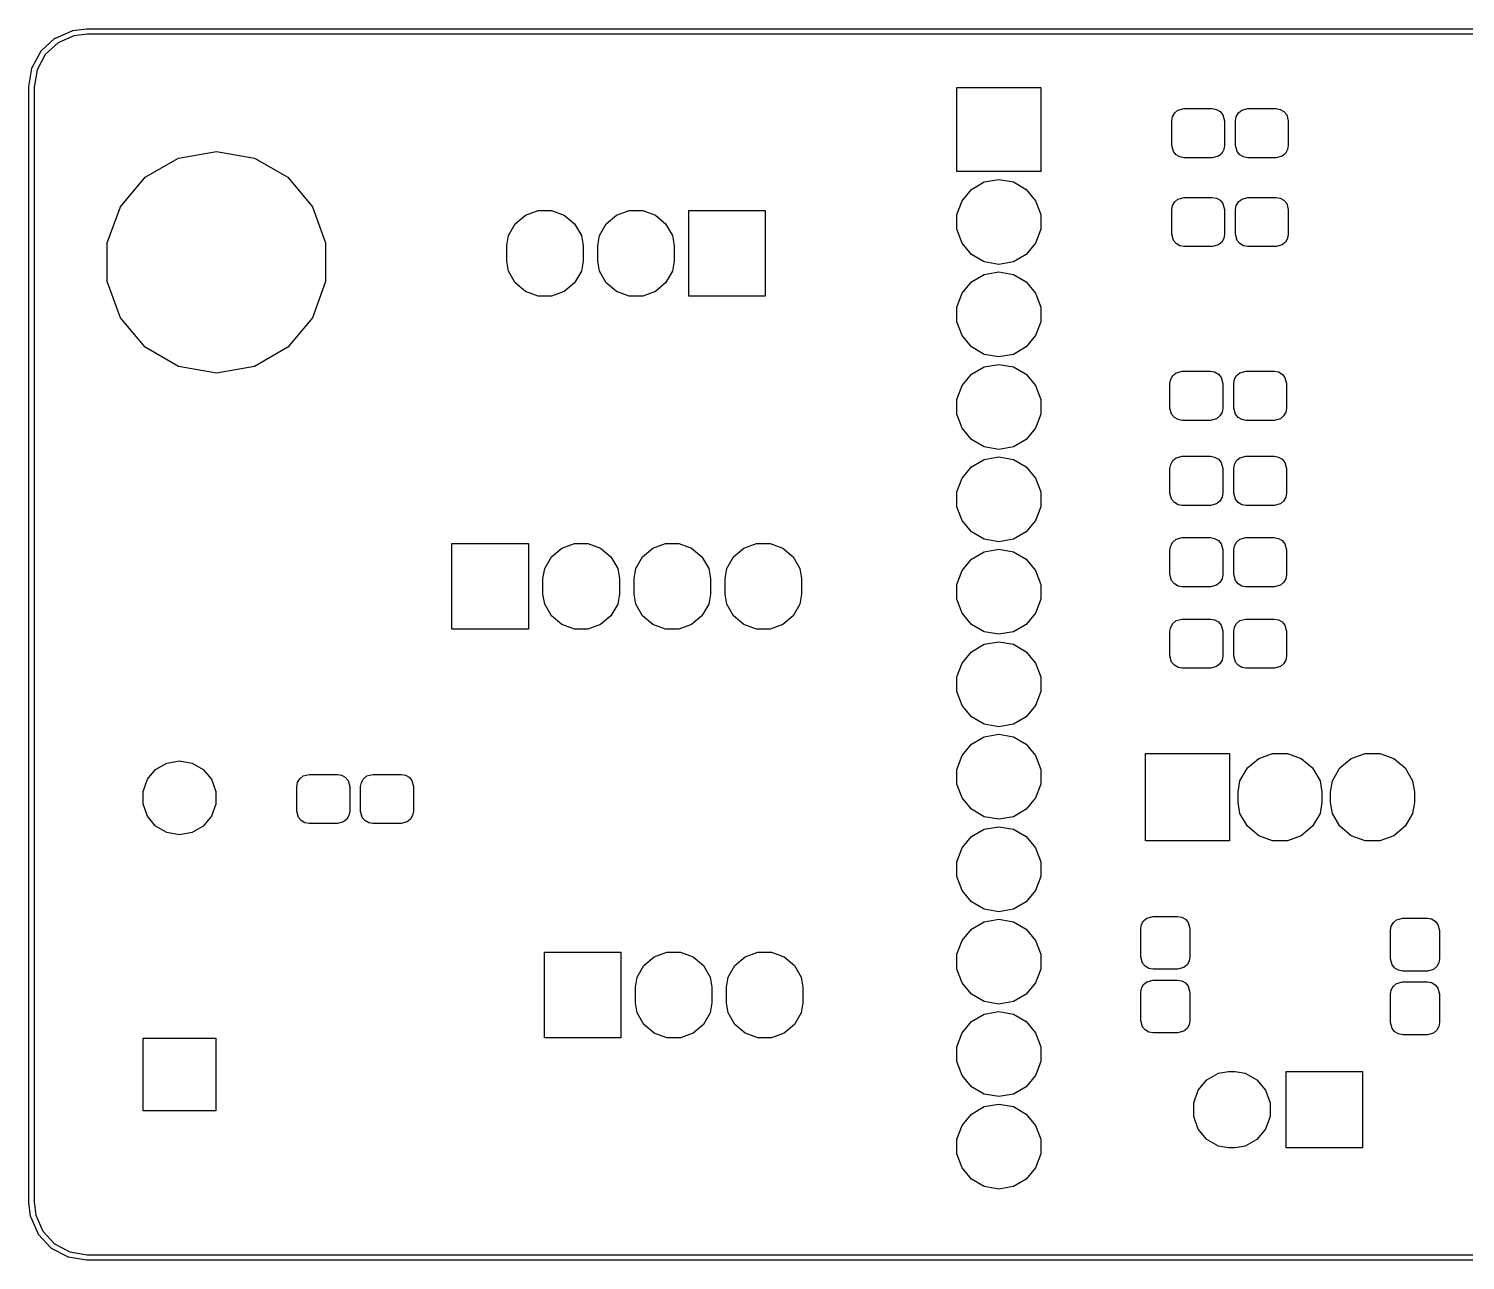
# Model space of a CAD drawing. Extents: x 102.8 to 173.3, y -107.4 to -73.6.
# Drawn here: x 102.85 to 142.3, y -107.42 to -73.58 of the extents above; entities that cross this region are included whole.
import ezdxf

# ---------------------------------------------------------------- set-up
doc = ezdxf.new("R2010")
doc.units = 0
doc.header["$MEASUREMENT"] = 0
doc.layers.add('BLACK', color=7, linetype='CONTINUOUS')

msp = doc.modelspace()

# ---------------------------------------------------------------- linework, layer by layer
at = {"layer": 'BLACK', "linetype": 'CONTINUOUS'}
for p, q in [((103.578, -73.8416), (104.035, -73.6393)), ((104.035, -73.6393), (104.048, -73.6351)), ((104.048, -73.6351), (104.052, -73.6347)), ((104.052, -73.6347), (104.056, -73.6335)), ((104.056, -73.6335), (104.434, -73.5858)), ((104.45, -73.735), (104.086, -73.7809)), ((104.434, -73.5858), (104.438, -73.585)), ((104.438, -73.585), (171.711, -73.585)), ((171.698, -73.735), (104.45, -73.735)), ((103.19, -74.1949), (103.557, -73.8552)), ((103.65, -73.9738), (103.301, -74.2965)), ((103.557, -73.8552), (103.567, -73.8472)), ((103.567, -73.8472), (103.573, -73.8449)), ((103.573, -73.8449), (103.578, -73.8416)), ((104.086, -73.7809), (103.65, -73.9738)), ((102.937, -74.6547), (103.175, -74.2143)), ((103.301, -74.2965), (103.075, -74.715)), ((103.175, -74.2143), (103.182, -74.2035)), ((103.182, -74.2035), (103.186, -74.1995)), ((103.186, -74.1995), (103.19, -74.1949)), ((102.847, -75.1714), (102.929, -74.678)), ((102.929, -74.678), (102.932, -74.6655)), ((102.932, -74.6655), (102.935, -74.6603)), ((102.935, -74.6603), (102.937, -74.6547)), ((103.075, -74.715), (102.996, -75.1902)), ((102.846, -75.1774), (102.847, -75.1714)), ((102.846, -105.823), (102.846, -75.1774)), ((102.996, -75.1902), (102.996, -105.812)), ((128.339, -77.5024), (128.339, -75.2024)), ((128.339, -75.2024), (130.639, -75.2024)), ((130.639, -75.2024), (130.639, -77.5024)), ((134.239, -76.1165), (134.26, -76.0011)), ((134.239, -76.7915), (134.239, -76.1165)), ((134.26, -76.0011), (134.318, -75.8996)), ((134.318, -75.8996), (134.408, -75.8242)), ((134.408, -75.8242), (134.577, -75.779)), ((134.577, -75.779), (135.352, -75.779)), ((135.352, -75.779), (135.467, -75.7994)), ((135.467, -75.7994), (135.569, -75.858)), ((135.569, -75.858), (135.644, -75.9477)), ((135.644, -75.9477), (135.689, -76.1165)), ((135.689, -76.1165), (135.689, -76.7915)), ((135.989, -76.1165), (136.01, -76.0011)), ((135.989, -76.7915), (135.989, -76.1165)), ((136.01, -76.0011), (136.068, -75.8996)), ((136.068, -75.8996), (136.158, -75.8242)), ((136.158, -75.8242), (136.327, -75.779)), ((136.327, -75.779), (137.102, -75.779)), ((137.102, -75.779), (137.217, -75.7994)), ((137.217, -75.7994), (137.319, -75.858)), ((137.319, -75.858), (137.394, -75.9477)), ((137.394, -75.9477), (137.439, -76.1165)), ((137.439, -76.1165), (137.439, -76.7915)), ((134.284, -76.9603), (134.239, -76.7915)), ((135.669, -76.9069), (135.61, -77.0084)), ((135.689, -76.7915), (135.669, -76.9069)), ((136.034, -76.9603), (135.989, -76.7915)), ((137.419, -76.9069), (137.36, -77.0084)), ((137.439, -76.7915), (137.419, -76.9069)), ((106.042, -77.6664), (106.958, -77.1374)), ((106.958, -77.1374), (108, -76.9537)), ((108, -76.9537), (109.042, -77.1374)), ((109.042, -77.1374), (109.958, -77.6664)), ((134.36, -77.05), (134.284, -76.9603)), ((134.461, -77.1086), (134.36, -77.05)), ((134.577, -77.129), (134.461, -77.1086)), ((135.352, -77.129), (134.577, -77.129)), ((135.52, -77.0838), (135.352, -77.129)), ((135.61, -77.0084), (135.52, -77.0838)), ((136.11, -77.05), (136.034, -76.9603)), ((136.211, -77.1086), (136.11, -77.05)), ((136.327, -77.129), (136.211, -77.1086)), ((137.102, -77.129), (136.327, -77.129)), ((137.27, -77.0838), (137.102, -77.129)), ((137.36, -77.0084), (137.27, -77.0838)), ((105.362, -78.4769), (106.042, -77.6664)), ((109.958, -77.6664), (110.638, -78.4769)), ((130.639, -77.5024), (128.339, -77.5024)), ((128.478, -78.3085), (128.739, -77.9979)), ((128.739, -77.9979), (129.09, -77.7951)), ((129.09, -77.7951), (129.489, -77.7247)), ((129.489, -77.7247), (129.889, -77.7951)), ((129.889, -77.7951), (130.24, -77.9979)), ((130.24, -77.9979), (130.5, -78.3085)), ((105, -79.471), (105.362, -78.4769)), ((110.638, -78.4769), (111, -79.471)), ((128.339, -78.6896), (128.478, -78.3085)), ((130.5, -78.3085), (130.639, -78.6896)), ((134.239, -78.5549), (134.26, -78.4395)), ((134.26, -78.4395), (134.318, -78.338)), ((134.318, -78.338), (134.408, -78.2626)), ((134.408, -78.2626), (134.577, -78.2174)), ((134.577, -78.2174), (135.352, -78.2174)), ((135.352, -78.2174), (135.467, -78.2378)), ((135.467, -78.2378), (135.569, -78.2964)), ((135.569, -78.2964), (135.644, -78.3862)), ((135.644, -78.3862), (135.689, -78.5549)), ((135.989, -78.5549), (136.01, -78.4395)), ((136.01, -78.4395), (136.068, -78.338)), ((136.068, -78.338), (136.158, -78.2626)), ((136.158, -78.2626), (136.327, -78.2174)), ((136.327, -78.2174), (137.102, -78.2174)), ((137.102, -78.2174), (137.217, -78.2378)), ((137.217, -78.2378), (137.319, -78.2964)), ((137.319, -78.2964), (137.394, -78.3862)), ((137.394, -78.3862), (137.439, -78.5549)), ((116.205, -78.9457), (116.489, -78.7076)), ((116.489, -78.7076), (116.836, -78.581)), ((116.836, -78.581), (117.207, -78.581)), ((117.207, -78.581), (117.555, -78.7076)), ((117.555, -78.7076), (117.838, -78.9457)), ((118.705, -78.9457), (118.989, -78.7076)), ((118.989, -78.7076), (119.336, -78.581)), ((119.336, -78.581), (119.707, -78.581)), ((119.707, -78.581), (120.055, -78.7076)), ((120.055, -78.7076), (120.338, -78.9457)), ((120.972, -80.931), (120.972, -78.581)), ((120.972, -78.581), (123.072, -78.581)), ((123.072, -78.581), (123.072, -80.931)), ((128.339, -79.0952), (128.339, -78.6896)), ((130.639, -78.6896), (130.639, -79.0952)), ((134.239, -79.2299), (134.239, -78.5549)), ((135.689, -78.5549), (135.689, -79.2299)), ((135.989, -79.2299), (135.989, -78.5549)), ((137.439, -78.5549), (137.439, -79.2299)), ((115.972, -79.5391), (116.02, -79.2663)), ((116.02, -79.2663), (116.205, -78.9457)), ((117.838, -78.9457), (118.023, -79.2663)), ((118.023, -79.2663), (118.072, -79.5391)), ((118.472, -79.5391), (118.52, -79.2663)), ((118.52, -79.2663), (118.705, -78.9457)), ((120.338, -78.9457), (120.523, -79.2663)), ((120.523, -79.2663), (120.572, -79.5391)), ((128.478, -79.4763), (128.339, -79.0952)), ((130.639, -79.0952), (130.5, -79.4763)), ((134.284, -79.3987), (134.239, -79.2299)), ((135.689, -79.2299), (135.669, -79.3453)), ((136.034, -79.3987), (135.989, -79.2299)), ((137.439, -79.2299), (137.419, -79.3453)), ((105, -80.529), (105, -79.471)), ((111, -79.471), (111, -80.529)), ((115.972, -79.9729), (115.972, -79.5391)), ((118.072, -79.5391), (118.072, -79.9729)), ((118.472, -79.9729), (118.472, -79.5391)), ((120.572, -79.5391), (120.572, -79.9729)), ((128.739, -79.7869), (128.478, -79.4763)), ((130.5, -79.4763), (130.24, -79.7869)), ((134.36, -79.4884), (134.284, -79.3987)), ((134.461, -79.547), (134.36, -79.4884)), ((134.577, -79.5674), (134.461, -79.547)), ((135.352, -79.5674), (134.577, -79.5674)), ((135.52, -79.5222), (135.352, -79.5674)), ((135.61, -79.4468), (135.52, -79.5222)), ((135.669, -79.3453), (135.61, -79.4468)), ((136.11, -79.4884), (136.034, -79.3987)), ((136.211, -79.547), (136.11, -79.4884)), ((136.327, -79.5674), (136.211, -79.547)), ((137.102, -79.5674), (136.327, -79.5674)), ((137.27, -79.5222), (137.102, -79.5674)), ((137.36, -79.4468), (137.27, -79.5222)), ((137.419, -79.3453), (137.36, -79.4468)), ((116.02, -80.2457), (115.972, -79.9729)), ((118.072, -79.9729), (118.023, -80.2457)), ((118.52, -80.2457), (118.472, -79.9729)), ((120.572, -79.9729), (120.523, -80.2457)), ((129.09, -79.9897), (128.739, -79.7869)), ((129.489, -80.0601), (129.09, -79.9897)), ((129.889, -79.9897), (129.489, -80.0601)), ((130.24, -79.7869), (129.889, -79.9897)), ((116.205, -80.5663), (116.02, -80.2457)), ((118.023, -80.2457), (117.838, -80.5663)), ((118.705, -80.5663), (118.52, -80.2457)), ((120.523, -80.2457), (120.338, -80.5663)), ((128.739, -80.5379), (129.09, -80.3351)), ((129.09, -80.3351), (129.489, -80.2647)), ((129.489, -80.2647), (129.889, -80.3351)), ((129.889, -80.3351), (130.24, -80.5379)), ((105.362, -81.5231), (105, -80.529)), ((111, -80.529), (110.638, -81.5231)), ((116.489, -80.8044), (116.205, -80.5663)), ((116.836, -80.931), (116.489, -80.8044)), ((117.555, -80.8044), (117.207, -80.931)), ((117.838, -80.5663), (117.555, -80.8044)), ((118.989, -80.8044), (118.705, -80.5663)), ((119.336, -80.931), (118.989, -80.8044)), ((120.055, -80.8044), (119.707, -80.931)), ((120.338, -80.5663), (120.055, -80.8044)), ((128.339, -81.2296), (128.478, -80.8485)), ((128.478, -80.8485), (128.739, -80.5379)), ((130.24, -80.5379), (130.5, -80.8485)), ((130.5, -80.8485), (130.639, -81.2296)), ((117.207, -80.931), (116.836, -80.931)), ((119.707, -80.931), (119.336, -80.931)), ((123.072, -80.931), (120.972, -80.931)), ((128.339, -81.6352), (128.339, -81.2296)), ((130.639, -81.2296), (130.639, -81.6352)), ((106.042, -82.3336), (105.362, -81.5231)), ((110.638, -81.5231), (109.958, -82.3336)), ((128.478, -82.0163), (128.339, -81.6352)), ((130.639, -81.6352), (130.5, -82.0163)), ((128.739, -82.3269), (128.478, -82.0163)), ((130.5, -82.0163), (130.24, -82.3269)), ((106.958, -82.8626), (106.042, -82.3336)), ((109.958, -82.3336), (109.042, -82.8626)), ((129.09, -82.5297), (128.739, -82.3269)), ((130.24, -82.3269), (129.889, -82.5297)), ((129.489, -82.6001), (129.09, -82.5297)), ((129.09, -82.8751), (129.489, -82.8047)), ((129.889, -82.5297), (129.489, -82.6001)), ((129.489, -82.8047), (129.889, -82.8751)), ((108, -83.0463), (106.958, -82.8626)), ((109.042, -82.8626), (108, -83.0463)), ((128.478, -83.3885), (128.739, -83.0779)), ((128.739, -83.0779), (129.09, -82.8751)), ((129.889, -82.8751), (130.24, -83.0779)), ((130.24, -83.0779), (130.5, -83.3885)), ((134.188, -83.3301), (134.209, -83.2147)), ((134.209, -83.2147), (134.267, -83.1132)), ((134.267, -83.1132), (134.357, -83.0378)), ((134.357, -83.0378), (134.526, -82.9926)), ((134.526, -82.9926), (135.301, -82.9926)), ((135.301, -82.9926), (135.416, -83.013)), ((135.416, -83.013), (135.518, -83.0716)), ((135.518, -83.0716), (135.593, -83.1613)), ((135.593, -83.1613), (135.638, -83.3301)), ((135.938, -83.3301), (135.959, -83.2147)), ((135.959, -83.2147), (136.017, -83.1132)), ((136.017, -83.1132), (136.107, -83.0378)), ((136.107, -83.0378), (136.276, -82.9926)), ((136.276, -82.9926), (137.051, -82.9926)), ((137.051, -82.9926), (137.166, -83.013)), ((137.166, -83.013), (137.268, -83.0716)), ((137.268, -83.0716), (137.343, -83.1613)), ((137.343, -83.1613), (137.388, -83.3301)), ((128.339, -83.7696), (128.478, -83.3885)), ((130.5, -83.3885), (130.639, -83.7696)), ((134.188, -84.0051), (134.188, -83.3301)), ((135.638, -83.3301), (135.638, -84.0051)), ((135.938, -84.0051), (135.938, -83.3301)), ((137.388, -83.3301), (137.388, -84.0051)), ((128.339, -84.1752), (128.339, -83.7696)), ((130.639, -83.7696), (130.639, -84.1752)), ((134.234, -84.1739), (134.188, -84.0051)), ((135.638, -84.0051), (135.618, -84.1205)), ((135.984, -84.1739), (135.938, -84.0051)), ((137.388, -84.0051), (137.368, -84.1205)), ((128.478, -84.5563), (128.339, -84.1752)), ((130.639, -84.1752), (130.5, -84.5563)), ((134.309, -84.2636), (134.234, -84.1739)), ((134.41, -84.3222), (134.309, -84.2636)), ((134.526, -84.3426), (134.41, -84.3222)), ((135.301, -84.3426), (134.526, -84.3426)), ((135.47, -84.2974), (135.301, -84.3426)), ((135.559, -84.222), (135.47, -84.2974)), ((135.618, -84.1205), (135.559, -84.222)), ((136.059, -84.2636), (135.984, -84.1739)), ((136.16, -84.3222), (136.059, -84.2636)), ((136.276, -84.3426), (136.16, -84.3222)), ((137.051, -84.3426), (136.276, -84.3426)), ((137.22, -84.2974), (137.051, -84.3426)), ((137.309, -84.222), (137.22, -84.2974)), ((137.368, -84.1205), (137.309, -84.222)), ((128.739, -84.8669), (128.478, -84.5563)), ((130.5, -84.5563), (130.24, -84.8669)), ((129.09, -85.0697), (128.739, -84.8669)), ((129.489, -85.1401), (129.09, -85.0697)), ((129.889, -85.0697), (129.489, -85.1401)), ((130.24, -84.8669), (129.889, -85.0697)), ((128.739, -85.6179), (129.09, -85.4151)), ((129.09, -85.4151), (129.489, -85.3447)), ((129.489, -85.3447), (129.889, -85.4151)), ((129.889, -85.4151), (130.24, -85.6179)), ((134.188, -85.6669), (134.209, -85.5515)), ((134.209, -85.5515), (134.267, -85.45)), ((134.267, -85.45), (134.357, -85.3746)), ((134.357, -85.3746), (134.526, -85.3294)), ((134.526, -85.3294), (135.301, -85.3294)), ((135.301, -85.3294), (135.416, -85.3498)), ((135.416, -85.3498), (135.518, -85.4084)), ((135.518, -85.4084), (135.593, -85.4981)), ((135.593, -85.4981), (135.638, -85.6669)), ((135.938, -85.6669), (135.959, -85.5515)), ((135.959, -85.5515), (136.017, -85.45)), ((136.017, -85.45), (136.107, -85.3746)), ((136.107, -85.3746), (136.276, -85.3294)), ((136.276, -85.3294), (137.051, -85.3294)), ((137.051, -85.3294), (137.166, -85.3498)), ((137.166, -85.3498), (137.268, -85.4084)), ((137.268, -85.4084), (137.343, -85.4981)), ((137.343, -85.4981), (137.388, -85.6669)), ((128.339, -86.3096), (128.478, -85.9285)), ((128.478, -85.9285), (128.739, -85.6179)), ((130.24, -85.6179), (130.5, -85.9285)), ((130.5, -85.9285), (130.639, -86.3096)), ((134.188, -86.3419), (134.188, -85.6669)), ((135.638, -85.6669), (135.638, -86.3419)), ((135.938, -86.3419), (135.938, -85.6669)), ((137.388, -85.6669), (137.388, -86.3419)), ((128.339, -86.7152), (128.339, -86.3096)), ((130.639, -86.3096), (130.639, -86.7152)), ((134.234, -86.5106), (134.188, -86.3419)), ((135.638, -86.3419), (135.618, -86.4573)), ((135.984, -86.5106), (135.938, -86.3419)), ((137.388, -86.3419), (137.368, -86.4573)), ((128.478, -87.0963), (128.339, -86.7152)), ((130.639, -86.7152), (130.5, -87.0963)), ((134.309, -86.6004), (134.234, -86.5106)), ((134.41, -86.659), (134.309, -86.6004)), ((134.526, -86.6794), (134.41, -86.659)), ((135.301, -86.6794), (134.526, -86.6794)), ((135.47, -86.6342), (135.301, -86.6794)), ((135.559, -86.5588), (135.47, -86.6342)), ((135.618, -86.4573), (135.559, -86.5588)), ((136.059, -86.6004), (135.984, -86.5106)), ((136.16, -86.659), (136.059, -86.6004)), ((136.276, -86.6794), (136.16, -86.659)), ((137.051, -86.6794), (136.276, -86.6794)), ((137.22, -86.6342), (137.051, -86.6794)), ((137.309, -86.5588), (137.22, -86.6342)), ((137.368, -86.4573), (137.309, -86.5588)), ((128.739, -87.4069), (128.478, -87.0963)), ((130.5, -87.0963), (130.24, -87.4069)), ((129.09, -87.6097), (128.739, -87.4069)), ((130.24, -87.4069), (129.889, -87.6097)), ((134.357, -87.6098), (134.526, -87.5646)), ((134.526, -87.5646), (135.301, -87.5646)), ((135.301, -87.5646), (135.416, -87.585)), ((136.107, -87.6098), (136.276, -87.5646)), ((136.276, -87.5646), (137.051, -87.5646)), ((137.051, -87.5646), (137.166, -87.585)), ((114.469, -90.075), (114.469, -87.725)), ((114.469, -87.725), (116.569, -87.725)), ((116.569, -87.725), (116.569, -90.075)), ((117.202, -88.0897), (117.486, -87.8516)), ((117.486, -87.8516), (117.834, -87.725)), ((117.834, -87.725), (118.204, -87.725)), ((118.204, -87.725), (118.552, -87.8516)), ((118.552, -87.8516), (118.836, -88.0897)), ((119.702, -88.0897), (119.986, -87.8516)), ((119.986, -87.8516), (120.334, -87.725)), ((120.334, -87.725), (120.704, -87.725)), ((120.704, -87.725), (121.052, -87.8516)), ((121.052, -87.8516), (121.336, -88.0897)), ((122.202, -88.0897), (122.486, -87.8516)), ((122.486, -87.8516), (122.834, -87.725)), ((122.834, -87.725), (123.204, -87.725)), ((123.204, -87.725), (123.552, -87.8516)), ((123.552, -87.8516), (123.836, -88.0897)), ((128.739, -88.1579), (129.09, -87.9551)), ((129.489, -87.6801), (129.09, -87.6097)), ((129.09, -87.9551), (129.489, -87.8847)), ((129.889, -87.6097), (129.489, -87.6801)), ((129.489, -87.8847), (129.889, -87.9551)), ((129.889, -87.9551), (130.24, -88.1579)), ((134.188, -87.9021), (134.209, -87.7867)), ((134.188, -88.5771), (134.188, -87.9021)), ((134.209, -87.7867), (134.267, -87.6852)), ((134.267, -87.6852), (134.357, -87.6098)), ((135.416, -87.585), (135.518, -87.6436)), ((135.518, -87.6436), (135.593, -87.7334)), ((135.593, -87.7334), (135.638, -87.9021)), ((135.638, -87.9021), (135.638, -88.5771)), ((135.938, -87.9021), (135.959, -87.7867)), ((135.938, -88.5771), (135.938, -87.9021)), ((135.959, -87.7867), (136.017, -87.6852)), ((136.017, -87.6852), (136.107, -87.6098)), ((137.166, -87.585), (137.268, -87.6436)), ((137.268, -87.6436), (137.343, -87.7334)), ((137.343, -87.7334), (137.388, -87.9021)), ((137.388, -87.9021), (137.388, -88.5771)), ((117.017, -88.4103), (117.202, -88.0897)), ((118.836, -88.0897), (119.021, -88.4103)), ((119.517, -88.4103), (119.702, -88.0897)), ((121.336, -88.0897), (121.521, -88.4103)), ((122.017, -88.4103), (122.202, -88.0897)), ((123.836, -88.0897), (124.021, -88.4103)), ((128.478, -88.4685), (128.739, -88.1579)), ((130.24, -88.1579), (130.5, -88.4685)), ((116.969, -88.6831), (117.017, -88.4103)), ((116.969, -89.1169), (116.969, -88.6831)), ((119.021, -88.4103), (119.069, -88.6831)), ((119.069, -88.6831), (119.069, -89.1169)), ((119.469, -88.6831), (119.517, -88.4103)), ((119.469, -89.1169), (119.469, -88.6831)), ((121.521, -88.4103), (121.569, -88.6831)), ((121.569, -88.6831), (121.569, -89.1169)), ((121.969, -88.6831), (122.017, -88.4103)), ((121.969, -89.1169), (121.969, -88.6831)), ((124.021, -88.4103), (124.069, -88.6831)), ((124.069, -88.6831), (124.069, -89.1169)), ((128.339, -88.8496), (128.478, -88.4685)), ((130.5, -88.4685), (130.639, -88.8496)), ((134.234, -88.7458), (134.188, -88.5771)), ((134.309, -88.8356), (134.234, -88.7458)), ((135.618, -88.6925), (135.559, -88.794)), ((135.638, -88.5771), (135.618, -88.6925)), ((135.984, -88.7458), (135.938, -88.5771)), ((136.059, -88.8356), (135.984, -88.7458)), ((137.368, -88.6925), (137.309, -88.794)), ((137.388, -88.5771), (137.368, -88.6925)), ((117.017, -89.3897), (116.969, -89.1169)), ((119.069, -89.1169), (119.021, -89.3897)), ((119.517, -89.3897), (119.469, -89.1169)), ((121.569, -89.1169), (121.521, -89.3897)), ((122.017, -89.3897), (121.969, -89.1169)), ((124.069, -89.1169), (124.021, -89.3897)), ((128.339, -89.2552), (128.339, -88.8496)), ((130.639, -88.8496), (130.639, -89.2552)), ((134.41, -88.8942), (134.309, -88.8356)), ((134.526, -88.9146), (134.41, -88.8942)), ((135.301, -88.9146), (134.526, -88.9146)), ((135.47, -88.8694), (135.301, -88.9146)), ((135.559, -88.794), (135.47, -88.8694)), ((136.16, -88.8942), (136.059, -88.8356)), ((136.276, -88.9146), (136.16, -88.8942)), ((137.051, -88.9146), (136.276, -88.9146)), ((137.22, -88.8694), (137.051, -88.9146)), ((137.309, -88.794), (137.22, -88.8694)), ((117.202, -89.7103), (117.017, -89.3897)), ((119.021, -89.3897), (118.836, -89.7103)), ((119.702, -89.7103), (119.517, -89.3897)), ((121.521, -89.3897), (121.336, -89.7103)), ((122.202, -89.7103), (122.017, -89.3897)), ((124.021, -89.3897), (123.836, -89.7103)), ((128.478, -89.6363), (128.339, -89.2552)), ((130.639, -89.2552), (130.5, -89.6363)), ((117.486, -89.9484), (117.202, -89.7103)), ((117.834, -90.075), (117.486, -89.9484)), ((118.552, -89.9484), (118.204, -90.075)), ((118.836, -89.7103), (118.552, -89.9484)), ((119.986, -89.9484), (119.702, -89.7103)), ((120.334, -90.075), (119.986, -89.9484)), ((121.052, -89.9484), (120.704, -90.075)), ((121.336, -89.7103), (121.052, -89.9484)), ((122.486, -89.9484), (122.202, -89.7103)), ((122.834, -90.075), (122.486, -89.9484)), ((123.552, -89.9484), (123.204, -90.075)), ((123.836, -89.7103), (123.552, -89.9484)), ((128.739, -89.9469), (128.478, -89.6363)), ((129.09, -90.1497), (128.739, -89.9469)), ((130.24, -89.9469), (129.889, -90.1497)), ((130.5, -89.6363), (130.24, -89.9469)), ((134.209, -90.0219), (134.267, -89.9204)), ((134.267, -89.9204), (134.357, -89.845)), ((134.357, -89.845), (134.526, -89.7998)), ((134.526, -89.7998), (135.301, -89.7998)), ((135.301, -89.7998), (135.416, -89.8202)), ((135.416, -89.8202), (135.518, -89.8788)), ((135.518, -89.8788), (135.593, -89.9685)), ((135.959, -90.0219), (136.017, -89.9204)), ((136.017, -89.9204), (136.107, -89.845)), ((136.107, -89.845), (136.276, -89.7998)), ((136.276, -89.7998), (137.051, -89.7998)), ((137.051, -89.7998), (137.166, -89.8202)), ((137.166, -89.8202), (137.268, -89.8788)), ((137.268, -89.8788), (137.343, -89.9685)), ((116.569, -90.075), (114.469, -90.075)), ((118.204, -90.075), (117.834, -90.075)), ((120.704, -90.075), (120.334, -90.075)), ((123.204, -90.075), (122.834, -90.075)), ((129.489, -90.2201), (129.09, -90.1497)), ((129.889, -90.1497), (129.489, -90.2201)), ((134.188, -90.1373), (134.209, -90.0219)), ((134.188, -90.8123), (134.188, -90.1373)), ((135.593, -89.9685), (135.638, -90.1373)), ((135.638, -90.1373), (135.638, -90.8123)), ((135.938, -90.1373), (135.959, -90.0219)), ((135.938, -90.8123), (135.938, -90.1373)), ((137.343, -89.9685), (137.388, -90.1373)), ((137.388, -90.1373), (137.388, -90.8123)), ((128.478, -91.0085), (128.739, -90.6979)), ((128.739, -90.6979), (129.09, -90.4951)), ((129.09, -90.4951), (129.489, -90.4247)), ((129.489, -90.4247), (129.889, -90.4951)), ((129.889, -90.4951), (130.24, -90.6979)), ((130.24, -90.6979), (130.5, -91.0085)), ((128.339, -91.3896), (128.478, -91.0085)), ((130.5, -91.0085), (130.639, -91.3896)), ((134.234, -90.981), (134.188, -90.8123)), ((134.309, -91.0708), (134.234, -90.981)), ((134.41, -91.1294), (134.309, -91.0708)), ((134.526, -91.1498), (134.41, -91.1294)), ((135.47, -91.1046), (135.301, -91.1498)), ((135.559, -91.0292), (135.47, -91.1046)), ((135.618, -90.9277), (135.559, -91.0292)), ((135.638, -90.8123), (135.618, -90.9277)), ((135.984, -90.981), (135.938, -90.8123)), ((136.059, -91.0708), (135.984, -90.981)), ((136.16, -91.1294), (136.059, -91.0708)), ((136.276, -91.1498), (136.16, -91.1294)), ((137.22, -91.1046), (137.051, -91.1498)), ((137.309, -91.0292), (137.22, -91.1046)), ((137.368, -90.9277), (137.309, -91.0292)), ((137.388, -90.8123), (137.368, -90.9277)), ((128.339, -91.7952), (128.339, -91.3896)), ((130.639, -91.3896), (130.639, -91.7952)), ((135.301, -91.1498), (134.526, -91.1498)), ((137.051, -91.1498), (136.276, -91.1498)), ((128.478, -92.1763), (128.339, -91.7952)), ((130.639, -91.7952), (130.5, -92.1763)), ((128.739, -92.4869), (128.478, -92.1763)), ((130.5, -92.1763), (130.24, -92.4869)), ((129.09, -92.6897), (128.739, -92.4869)), ((129.489, -92.7601), (129.09, -92.6897)), ((129.889, -92.6897), (129.489, -92.7601)), ((130.24, -92.4869), (129.889, -92.6897)), ((128.739, -93.2379), (129.09, -93.0351)), ((129.09, -93.0351), (129.489, -92.9647)), ((129.489, -92.9647), (129.889, -93.0351)), ((129.889, -93.0351), (130.24, -93.2379)), ((128.478, -93.5485), (128.739, -93.2379)), ((130.24, -93.2379), (130.5, -93.5485)), ((133.518, -95.8912), (133.518, -93.4912)), ((133.518, -93.4912), (135.823, -93.4912)), ((135.823, -93.4912), (135.823, -95.8912)), ((136.626, -93.6302), (137.008, -93.4912)), ((137.008, -93.4912), (137.414, -93.4912)), ((137.414, -93.4912), (137.796, -93.6302)), ((139.166, -93.6302), (139.548, -93.4912)), ((139.548, -93.4912), (139.954, -93.4912)), ((139.954, -93.4912), (140.336, -93.6302)), ((106.332, -93.9333), (106.638, -93.757)), ((106.638, -93.757), (106.985, -93.6958)), ((106.985, -93.6958), (107.332, -93.757)), ((107.332, -93.757), (107.638, -93.9333)), ((128.339, -93.9296), (128.478, -93.5485)), ((130.5, -93.5485), (130.639, -93.9296)), ((136.111, -94.2434), (136.314, -93.8915)), ((136.314, -93.8915), (136.626, -93.6302)), ((137.796, -93.6302), (138.107, -93.8915)), ((138.107, -93.8915), (138.311, -94.2434)), ((138.651, -94.2434), (138.854, -93.8915)), ((138.854, -93.8915), (139.166, -93.6302)), ((140.336, -93.6302), (140.647, -93.8915)), ((140.647, -93.8915), (140.851, -94.2434)), ((105.985, -94.5349), (106.105, -94.2035)), ((106.105, -94.2035), (106.332, -93.9333)), ((107.638, -93.9333), (107.864, -94.2035)), ((107.864, -94.2035), (107.985, -94.5349)), ((110.211, -94.4045), (110.231, -94.2891)), ((110.231, -94.2891), (110.29, -94.1876)), ((110.29, -94.1876), (110.38, -94.1122)), ((110.38, -94.1122), (110.548, -94.067)), ((110.548, -94.067), (111.323, -94.067)), ((111.323, -94.067), (111.439, -94.0874)), ((111.439, -94.0874), (111.54, -94.146)), ((111.54, -94.146), (111.616, -94.2357)), ((111.616, -94.2357), (111.661, -94.4045)), ((111.961, -94.4045), (111.981, -94.2891)), ((111.981, -94.2891), (112.04, -94.1876)), ((112.04, -94.1876), (112.13, -94.1122)), ((112.13, -94.1122), (112.298, -94.067)), ((112.298, -94.067), (113.073, -94.067)), ((113.073, -94.067), (113.189, -94.0874)), ((113.189, -94.0874), (113.29, -94.146)), ((113.29, -94.146), (113.366, -94.2357)), ((113.366, -94.2357), (113.411, -94.4045)), ((128.339, -94.3352), (128.339, -93.9296)), ((130.639, -93.9296), (130.639, -94.3352)), ((136.058, -94.5429), (136.111, -94.2434)), ((138.311, -94.2434), (138.363, -94.5429)), ((138.598, -94.5429), (138.651, -94.2434)), ((140.851, -94.2434), (140.903, -94.5429)), ((105.985, -94.8875), (105.985, -94.5349)), ((107.985, -94.5349), (107.985, -94.8875)), ((110.211, -95.0795), (110.211, -94.4045)), ((111.661, -94.4045), (111.661, -95.0795)), ((111.961, -95.0795), (111.961, -94.4045)), ((113.411, -94.4045), (113.411, -95.0795)), ((128.478, -94.7163), (128.339, -94.3352)), ((130.639, -94.3352), (130.5, -94.7163)), ((136.058, -94.8395), (136.058, -94.5429)), ((138.363, -94.5429), (138.363, -94.8395)), ((138.598, -94.8395), (138.598, -94.5429)), ((140.903, -94.5429), (140.903, -94.8395)), ((106.105, -95.2189), (105.985, -94.8875)), ((107.985, -94.8875), (107.864, -95.2189)), ((110.256, -95.2482), (110.211, -95.0795)), ((111.661, -95.0795), (111.64, -95.1949)), ((112.006, -95.2482), (111.961, -95.0795)), ((113.411, -95.0795), (113.39, -95.1949)), ((128.739, -95.0269), (128.478, -94.7163)), ((129.09, -95.2297), (128.739, -95.0269)), ((130.24, -95.0269), (129.889, -95.2297)), ((130.5, -94.7163), (130.24, -95.0269)), ((136.111, -95.139), (136.058, -94.8395)), ((138.363, -94.8395), (138.311, -95.139)), ((138.651, -95.139), (138.598, -94.8395)), ((140.903, -94.8395), (140.851, -95.139)), ((106.332, -95.4891), (106.105, -95.2189)), ((107.864, -95.2189), (107.638, -95.4891)), ((110.331, -95.338), (110.256, -95.2482)), ((110.433, -95.3966), (110.331, -95.338)), ((110.548, -95.417), (110.433, -95.3966)), ((111.323, -95.417), (110.548, -95.417)), ((111.492, -95.3718), (111.323, -95.417)), ((111.582, -95.2964), (111.492, -95.3718)), ((111.64, -95.1949), (111.582, -95.2964)), ((112.081, -95.338), (112.006, -95.2482)), ((112.183, -95.3966), (112.081, -95.338)), ((112.298, -95.417), (112.183, -95.3966)), ((113.073, -95.417), (112.298, -95.417)), ((113.242, -95.3718), (113.073, -95.417)), ((113.332, -95.2964), (113.242, -95.3718)), ((113.39, -95.1949), (113.332, -95.2964)), ((129.489, -95.3001), (129.09, -95.2297)), ((129.889, -95.2297), (129.489, -95.3001)), ((136.314, -95.4909), (136.111, -95.139)), ((138.311, -95.139), (138.107, -95.4909)), ((138.854, -95.4909), (138.651, -95.139)), ((140.851, -95.139), (140.647, -95.4909)), ((106.638, -95.6654), (106.332, -95.4891)), ((106.985, -95.7266), (106.638, -95.6654)), ((107.332, -95.6654), (106.985, -95.7266)), ((107.638, -95.4891), (107.332, -95.6654)), ((128.478, -96.0885), (128.739, -95.7779)), ((128.739, -95.7779), (129.09, -95.5751)), ((129.09, -95.5751), (129.489, -95.5047)), ((129.489, -95.5047), (129.889, -95.5751)), ((129.889, -95.5751), (130.24, -95.7779)), ((130.24, -95.7779), (130.5, -96.0885)), ((136.626, -95.7522), (136.314, -95.4909)), ((137.008, -95.8912), (136.626, -95.7522)), ((137.796, -95.7522), (137.414, -95.8912)), ((138.107, -95.4909), (137.796, -95.7522)), ((139.166, -95.7522), (138.854, -95.4909)), ((139.548, -95.8912), (139.166, -95.7522)), ((140.336, -95.7522), (139.954, -95.8912)), ((140.647, -95.4909), (140.336, -95.7522)), ((128.339, -96.4696), (128.478, -96.0885)), ((130.5, -96.0885), (130.639, -96.4696)), ((135.823, -95.8912), (133.518, -95.8912)), ((137.414, -95.8912), (137.008, -95.8912)), ((139.954, -95.8912), (139.548, -95.8912)), ((128.339, -96.8752), (128.339, -96.4696)), ((130.639, -96.4696), (130.639, -96.8752)), ((128.478, -97.2563), (128.339, -96.8752)), ((130.639, -96.8752), (130.5, -97.2563)), ((128.739, -97.5669), (128.478, -97.2563)), ((130.5, -97.2563), (130.24, -97.5669)), ((129.09, -97.7697), (128.739, -97.5669)), ((129.489, -97.8401), (129.09, -97.7697)), ((129.889, -97.7697), (129.489, -97.8401)), ((130.24, -97.5669), (129.889, -97.7697)), ((128.739, -98.3179), (129.09, -98.1151)), ((129.09, -98.1151), (129.489, -98.0447)), ((129.489, -98.0447), (129.889, -98.1151)), ((129.889, -98.1151), (130.24, -98.3179)), ((133.386, -98.3055), (133.407, -98.1901)), ((133.407, -98.1901), (133.465, -98.0886)), ((133.465, -98.0886), (133.555, -98.0132)), ((133.555, -98.0132), (133.724, -97.968)), ((133.724, -97.968), (134.399, -97.968)), ((134.399, -97.968), (134.514, -97.9884)), ((134.514, -97.9884), (134.616, -98.047)), ((134.616, -98.047), (134.691, -98.1367)), ((134.691, -98.1367), (134.736, -98.3055)), ((140.265, -98.2409), (140.323, -98.1394)), ((140.323, -98.1394), (140.413, -98.064)), ((140.413, -98.064), (140.582, -98.0188)), ((140.582, -98.0188), (141.257, -98.0188)), ((141.257, -98.0188), (141.372, -98.0392)), ((141.372, -98.0392), (141.474, -98.0978)), ((141.474, -98.0978), (141.549, -98.1876)), ((141.549, -98.1876), (141.594, -98.3563)), ((128.339, -99.0096), (128.478, -98.6285)), ((128.478, -98.6285), (128.739, -98.3179)), ((130.24, -98.3179), (130.5, -98.6285)), ((130.5, -98.6285), (130.639, -99.0096)), ((133.386, -99.0805), (133.386, -98.3055)), ((134.736, -98.3055), (134.736, -99.0805)), ((140.244, -98.3563), (140.265, -98.2409)), ((140.244, -99.1313), (140.244, -98.3563)), ((141.594, -98.3563), (141.594, -99.1313)), ((117.009, -101.302), (117.009, -98.9518)), ((117.009, -98.9518), (119.109, -98.9518)), ((119.109, -98.9518), (119.109, -101.302)), ((120.026, -99.0784), (120.374, -98.9518)), ((120.374, -98.9518), (120.744, -98.9518)), ((120.744, -98.9518), (121.092, -99.0784)), ((122.526, -99.0784), (122.874, -98.9518)), ((122.874, -98.9518), (123.244, -98.9518)), ((123.244, -98.9518), (123.592, -99.0784)), ((128.339, -99.4152), (128.339, -99.0096)), ((130.639, -99.0096), (130.639, -99.4152)), ((119.557, -99.6371), (119.742, -99.3165)), ((119.742, -99.3165), (120.026, -99.0784)), ((121.092, -99.0784), (121.376, -99.3165)), ((121.376, -99.3165), (121.561, -99.6371)), ((122.057, -99.6371), (122.242, -99.3165)), ((122.242, -99.3165), (122.526, -99.0784)), ((123.592, -99.0784), (123.876, -99.3165)), ((123.876, -99.3165), (124.061, -99.6371)), ((128.478, -99.7963), (128.339, -99.4152)), ((130.639, -99.4152), (130.5, -99.7963)), ((133.431, -99.2492), (133.386, -99.0805)), ((133.507, -99.339), (133.431, -99.2492)), ((133.608, -99.3976), (133.507, -99.339)), ((133.724, -99.418), (133.608, -99.3976)), ((134.399, -99.418), (133.724, -99.418)), ((134.567, -99.3728), (134.399, -99.418)), ((134.657, -99.2974), (134.567, -99.3728)), ((134.716, -99.1959), (134.657, -99.2974)), ((134.736, -99.0805), (134.716, -99.1959)), ((140.289, -99.3), (140.244, -99.1313)), ((140.365, -99.3898), (140.289, -99.3)), ((140.466, -99.4484), (140.365, -99.3898)), ((141.515, -99.3482), (141.425, -99.4236)), ((141.574, -99.2467), (141.515, -99.3482)), ((141.594, -99.1313), (141.574, -99.2467)), ((119.509, -99.9099), (119.557, -99.6371)), ((121.561, -99.6371), (121.609, -99.9099)), ((122.009, -99.9099), (122.057, -99.6371)), ((124.061, -99.6371), (124.109, -99.9099)), ((128.739, -100.107), (128.478, -99.7963)), ((130.5, -99.7963), (130.24, -100.107)), ((133.465, -99.8386), (133.555, -99.7632)), ((133.555, -99.7632), (133.724, -99.718)), ((133.724, -99.718), (134.399, -99.718)), ((134.399, -99.718), (134.514, -99.7384)), ((134.514, -99.7384), (134.616, -99.797)), ((134.616, -99.797), (134.691, -99.8867)), ((140.323, -99.8894), (140.413, -99.814)), ((140.413, -99.814), (140.582, -99.7688)), ((140.582, -99.4688), (140.466, -99.4484)), ((141.257, -99.4688), (140.582, -99.4688)), ((140.582, -99.7688), (141.257, -99.7688)), ((141.425, -99.4236), (141.257, -99.4688)), ((141.257, -99.7688), (141.372, -99.7892)), ((141.372, -99.7892), (141.474, -99.8478)), ((119.509, -100.344), (119.509, -99.9099)), ((121.609, -99.9099), (121.609, -100.344)), ((122.009, -100.344), (122.009, -99.9099)), ((124.109, -99.9099), (124.109, -100.344)), ((129.09, -100.31), (128.739, -100.107)), ((130.24, -100.107), (129.889, -100.31)), ((133.386, -100.055), (133.407, -99.9401)), ((133.386, -100.831), (133.386, -100.055)), ((133.407, -99.9401), (133.465, -99.8386)), ((134.691, -99.8867), (134.736, -100.055)), ((134.736, -100.055), (134.736, -100.831)), ((140.244, -100.106), (140.265, -99.9909)), ((140.244, -100.881), (140.244, -100.106)), ((140.265, -99.9909), (140.323, -99.8894)), ((141.474, -99.8478), (141.549, -99.9376)), ((141.549, -99.9376), (141.594, -100.106)), ((141.594, -100.106), (141.594, -100.881)), ((119.557, -100.616), (119.509, -100.344)), ((121.609, -100.344), (121.561, -100.616)), ((122.057, -100.616), (122.009, -100.344)), ((124.109, -100.344), (124.061, -100.616)), ((129.489, -100.38), (129.09, -100.31)), ((129.09, -100.655), (129.489, -100.585)), ((129.889, -100.31), (129.489, -100.38)), ((129.489, -100.585), (129.889, -100.655)), ((119.742, -100.937), (119.557, -100.616)), ((120.026, -101.175), (119.742, -100.937)), ((121.376, -100.937), (121.092, -101.175)), ((121.561, -100.616), (121.376, -100.937)), ((122.242, -100.937), (122.057, -100.616)), ((122.526, -101.175), (122.242, -100.937)), ((123.876, -100.937), (123.592, -101.175)), ((124.061, -100.616), (123.876, -100.937)), ((128.478, -101.169), (128.739, -100.858)), ((128.739, -100.858), (129.09, -100.655)), ((129.889, -100.655), (130.24, -100.858)), ((130.24, -100.858), (130.5, -101.169)), ((133.431, -100.999), (133.386, -100.831)), ((134.716, -100.946), (134.657, -101.047)), ((134.736, -100.831), (134.716, -100.946)), ((140.289, -101.05), (140.244, -100.881)), ((141.574, -100.997), (141.515, -101.098)), ((141.594, -100.881), (141.574, -100.997)), ((105.985, -103.311), (105.985, -101.311)), ((105.985, -101.311), (107.985, -101.311)), ((107.985, -101.311), (107.985, -103.311)), ((119.109, -101.302), (117.009, -101.302)), ((120.374, -101.302), (120.026, -101.175)), ((120.744, -101.302), (120.374, -101.302)), ((121.092, -101.175), (120.744, -101.302)), ((122.874, -101.302), (122.526, -101.175)), ((123.244, -101.302), (122.874, -101.302)), ((123.592, -101.175), (123.244, -101.302)), ((128.339, -101.55), (128.478, -101.169)), ((130.5, -101.169), (130.639, -101.55)), ((133.507, -101.089), (133.431, -100.999)), ((133.608, -101.148), (133.507, -101.089)), ((133.724, -101.168), (133.608, -101.148)), ((134.399, -101.168), (133.724, -101.168)), ((134.567, -101.123), (134.399, -101.168)), ((134.657, -101.047), (134.567, -101.123)), ((140.365, -101.14), (140.289, -101.05)), ((140.466, -101.198), (140.365, -101.14)), ((140.582, -101.219), (140.466, -101.198)), ((141.257, -101.219), (140.582, -101.219)), ((141.425, -101.174), (141.257, -101.219)), ((141.515, -101.098), (141.425, -101.174)), ((128.339, -101.955), (128.339, -101.55)), ((130.639, -101.55), (130.639, -101.955)), ((128.478, -102.336), (128.339, -101.955)), ((130.639, -101.955), (130.5, -102.336)), ((128.739, -102.647), (128.478, -102.336)), ((130.5, -102.336), (130.24, -102.647)), ((134.967, -102.743), (135.205, -102.46)), ((135.205, -102.46), (135.525, -102.275)), ((135.525, -102.275), (135.798, -102.226)), ((135.798, -102.226), (135.982, -102.226)), ((135.982, -102.226), (136.255, -102.275)), ((136.255, -102.275), (136.575, -102.46)), ((136.575, -102.46), (136.813, -102.743)), ((137.38, -104.326), (137.38, -102.226)), ((137.38, -102.226), (139.48, -102.226)), ((139.48, -102.226), (139.48, -104.326)), ((129.09, -102.85), (128.739, -102.647)), ((129.489, -102.92), (129.09, -102.85)), ((129.889, -102.85), (129.489, -102.92)), ((130.24, -102.647), (129.889, -102.85)), ((134.84, -103.091), (134.967, -102.743)), ((136.813, -102.743), (136.94, -103.091)), ((107.985, -103.311), (105.985, -103.311)), ((128.739, -103.398), (129.09, -103.195)), ((129.09, -103.195), (129.489, -103.125)), ((129.489, -103.125), (129.889, -103.195)), ((129.889, -103.195), (130.24, -103.398)), ((134.84, -103.462), (134.84, -103.091)), ((136.94, -103.091), (136.94, -103.462)), ((128.339, -104.09), (128.478, -103.709)), ((128.478, -103.709), (128.739, -103.398)), ((130.24, -103.398), (130.5, -103.709)), ((130.5, -103.709), (130.639, -104.09)), ((134.967, -103.809), (134.84, -103.462)), ((136.94, -103.462), (136.813, -103.809)), ((128.339, -104.495), (128.339, -104.09)), ((130.639, -104.09), (130.639, -104.495)), ((135.205, -104.093), (134.967, -103.809)), ((135.525, -104.278), (135.205, -104.093)), ((136.575, -104.093), (136.255, -104.278)), ((136.813, -103.809), (136.575, -104.093)), ((128.478, -104.876), (128.339, -104.495)), ((130.639, -104.495), (130.5, -104.876)), ((135.798, -104.326), (135.525, -104.278)), ((135.982, -104.326), (135.798, -104.326)), ((136.255, -104.278), (135.982, -104.326)), ((139.48, -104.326), (137.38, -104.326)), ((128.739, -105.187), (128.478, -104.876)), ((130.5, -104.876), (130.24, -105.187)), ((129.09, -105.39), (128.739, -105.187)), ((130.24, -105.187), (129.889, -105.39)), ((129.489, -105.46), (129.09, -105.39)), ((129.889, -105.39), (129.489, -105.46)), ((102.847, -105.828), (102.846, -105.823)), ((102.894, -106.205), (102.847, -105.828)), ((102.996, -105.812), (103.042, -106.175)), ((102.896, -106.209), (102.894, -106.205)), ((102.896, -106.213), (102.896, -106.209)), ((102.9, -106.226), (102.896, -106.213)), ((103.102, -106.683), (102.9, -106.226)), ((103.042, -106.175), (103.235, -106.611)), ((103.106, -106.688), (103.102, -106.683)), ((103.108, -106.694), (103.106, -106.688)), ((103.116, -106.704), (103.108, -106.694)), ((103.456, -107.072), (103.116, -106.704)), ((103.235, -106.611), (103.557, -106.961)), ((103.46, -107.075), (103.456, -107.072)), ((103.464, -107.079), (103.46, -107.075)), ((103.475, -107.087), (103.464, -107.079)), ((103.916, -107.324), (103.475, -107.087)), ((103.557, -106.961), (103.976, -107.186)), ((103.976, -107.186), (104.451, -107.265)), ((104.451, -107.265), (171.699, -107.265)), ((103.921, -107.326), (103.916, -107.324)), ((103.926, -107.329), (103.921, -107.326)), ((103.939, -107.332), (103.926, -107.329)), ((104.432, -107.414), (103.939, -107.332)), ((104.438, -107.415), (104.432, -107.414)), ((171.711, -107.415), (104.438, -107.415))]:
    msp.add_line(p, q, dxfattribs=at)

doc.saveas('drawing.dxf')
